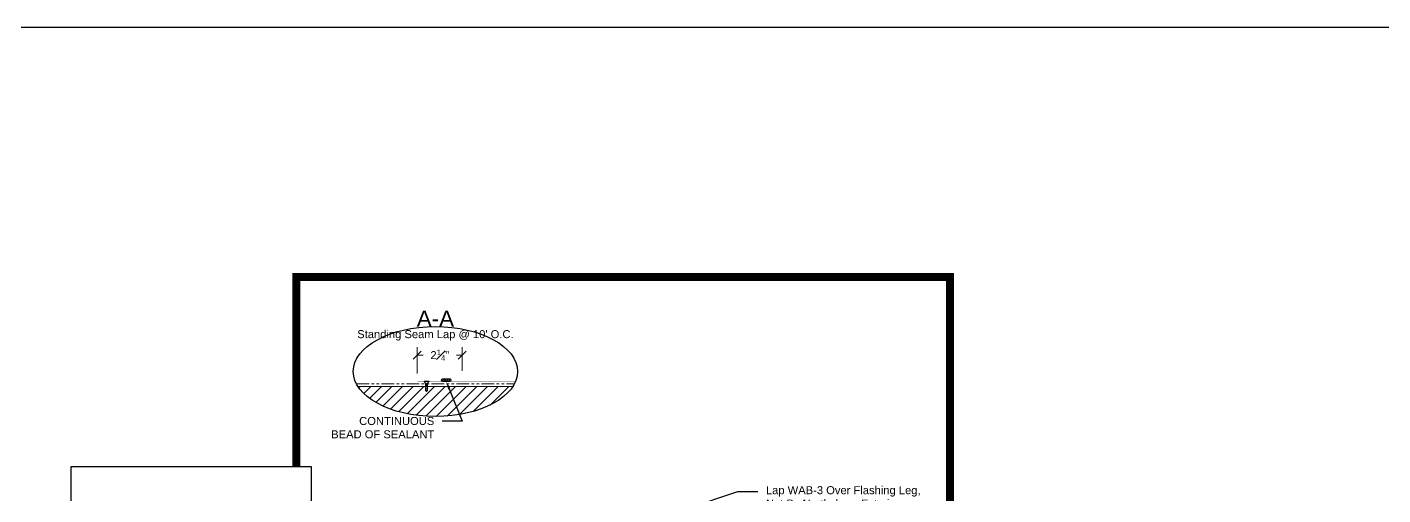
# Model space of a CAD drawing. Header units: inches. Extents: x -257 to 21868, y -296 to 108.
# Drawn here: x 58.1 to 125.9, y 34.6 to 58 of the extents above; entities that cross this region are included whole.
import ezdxf
from ezdxf import colors
from ezdxf.entities.mleader import LeaderData, LeaderLine
from ezdxf.enums import TextEntityAlignment as Align
from ezdxf.math import Vec2, Vec3

# ---------------------------------------------------------------- set-up
doc = ezdxf.new("R2010")
doc.units = ezdxf.units.IN
doc.header["$MEASUREMENT"] = 0
doc.linetypes.add('PHANTOM2', pattern=[1.25, 0.625, -0.125, 0.125, -0.125, 0.125, -0.125])
doc.layers.get('Defpoints').update_dxf_attribs({"color": 3})
doc.layers.add('NSE-Border', color=156, linetype='Continuous', plot=False)
for name, color, linetype, lineweight in [('NSE-Call-Outs', 171, 'Continuous', 13), ('NSE-Elev-Title', 51, 'Continuous', 40), ('nsm-Det-By_Others', 8, 'Continuous', 0), ('nsm-Det-Call_Outs', 51, 'Continuous', 9), ('nsm-Det-Dimensions', 51, 'Continuous', 9), ('nsm-Det-Hardware', 111, 'Continuous', 13), ('nsm-Det-Notes', 11, 'Continuous', 9), ('nsm-Det-Obj_02_Flashing', 2, 'Continuous', 18), ('nsm-Det-Sealant', 143, 'Continuous', 13), ('nsm-Det-Underlayment', 6, 'PHANTOM2', 13)]:
    doc.layers.add(name, color=color, linetype=linetype, lineweight=lineweight)
doc.layers.add('NSE-Detail Border', color=7, linetype='Continuous')
doc.styles.add('004 - NSSM - Standard', font='arial.ttf', dxfattribs={"height": 0.4})
doc.styles.add('008 - NSSM - Standard', font='arial.ttf', dxfattribs={"height": 0.8})
doc.styles.add('3_0-0_TEXT', font='simplex.shx', dxfattribs={"width": 0.7, "height": 0.375})
doc.dimstyles.new('$$$FASTENER$$$', dxfattribs={"dimtxt": 0.375, "dimasz": 0, "dimexe": 0, "dimexo": 0, "dimgap": 0, "dimtad": 0, "dimtih": 1, "dimtoh": 1, "dimdec": 4, "dimzin": 3, "dimdsep": 46, "dimlunit": 4, "dimtxsty": '3_0-0_TEXT', "dimblk": 'NONE', "dimcen": 0, "dimclrd": 256, "dimclre": 256, "dimclrt": 256, "dimadec": 0, "dimazin": 0, "dimtfac": 0.375, "dimtdec": 4, "dimtofl": 0, "dimtmove": 1, "dimatfit": 3, "dimldrblk": 'NONE', "dimfxl": 1, "dimtolj": 1, "dimtzin": 0, "dimarcsym": 0})
doc.dimstyles.new('004 - NSSM - Standard', dxfattribs={"dimtxt": 0.4, "dimasz": 0.2, "dimexe": 0.2, "dimexo": 0.2, "dimgap": 0.2, "dimtad": 0, "dimdec": 4, "dimzin": 3, "dimdsep": 46, "dimlunit": 4, "dimtxsty": '004 - NSSM - Standard', "dimblk": 'OBLIQUE', "dimcen": 0.2, "dimclrd": 256, "dimclre": 256, "dimclrt": 256, "dimadec": 0, "dimazin": 0, "dimtfac": 0.7, "dimtdec": 4, "dimtmove": 1, "dimatfit": 2, "dimfxl": 1, "dimtfill": 1, "dimtfillclr": 11, "dimfrac": 1, "dimtolj": 1, "dimtzin": 0, "dimlwd": 0, "dimlwe": 0, "dimarcsym": 0})

# ---------------------------------------------------------------- blocks, each defined once
blk = doc.blocks.new('*U11')
at = {"ltscale": 0.0625}
blk.add_wipeout([(8.172, 1.036), (0, 1.036), (0, 0), (8.172, 0)], dxfattribs=at)
at = {"layer": 'Defpoints'}
blk.add_circle((0.656, 0.567), 0.281, dxfattribs=at)
at = {"layer": 'NSE-Border', "ltscale": 0.0625, "const_width": 0.1}
blk.add_lwpolyline([(0, 0), (8.172, 0), (8.172, 11.312), (0, 11.312)], close=True, dxfattribs=at)
at = {"layer": 'NSE-Elev-Title'}
blk.add_line((0.938, 0.567), (7.797, 0.567), dxfattribs=at)
at = {"layer": 'Defpoints', "style": '008 - NSSM - Standard'}
blk.add_attdef('DETAIL_NUMBER', text='', height=0.163, dxfattribs=at).set_placement((0.656, 0.567), align=Align.MIDDLE_CENTER)
at = {"layer": 'NSE-Elev-Title', "style": '004 - NSSM - Standard'}
blk.add_text('ARCH REF:', height=0.1, dxfattribs=at).set_placement((1.386, 0.457), align=Align.MIDDLE_CENTER)
for tag, p in [('DETAIL_DESCRIPTION', (1, 0.629)), ('ARCH_REF', (1.804, 0.404))]:
    blk.add_attdef(tag, p, '', height=0.1, dxfattribs=at)
blk = doc.blocks.new('*U20')
blk.add_wipeout([(12, 4), (12, -24.975), (0, -24.975), (0, 4)])
at = {"layer": 'Defpoints', "transparency": 33554457}
blk.add_lwpolyline([(0, 4), (12, 4), (12, -24.975), (0, -24.975)], close=True, dxfattribs=at)
blk = doc.blocks.new('_Oblique')
at = {"color": 0, "linetype": 'ByBlock', "lineweight": -2}
blk.add_line((-0.5, -0.5), (0.5, 0.5), dxfattribs=at)
blk = doc.blocks.new('*D86')
at = {"layer": 'Defpoints', "color": 0, "transparency": 16777216}
for p in [(1.346, 1.568), (-0.904, 0.25), (1.346, 0.375)]:
    blk.add_point(p, dxfattribs=at)
at = {"layer": 'nsm-Det-Dimensions', "color": 51, "lineweight": 0, "transparency": 16777216}
for p, q in [((-0.904, 0.65), (-0.904, 1.968)), ((-0.904, 1.568), (-0.617, 1.568)), ((1.346, 1.568), (1.059, 1.568)), ((1.346, 0.775), (1.346, 1.968))]:
    blk.add_line(p, q, dxfattribs=at)
at = {"layer": 'nsm-Det-Dimensions', "color": 51, "lineweight": 0, "transparency": 16777216, "xscale": 0.4, "yscale": 0.4, "zscale": 0.4, "rotation": 180}
blk.add_blockref('_Oblique', (-0.904, 1.568), dxfattribs=at)
at = {"layer": 'nsm-Det-Dimensions', "color": 51, "lineweight": 0, "transparency": 16777216, "xscale": 0.4, "yscale": 0.4, "zscale": 0.4}
blk.add_blockref('_Oblique', (1.346, 1.568), dxfattribs=at)
at = {"layer": 'nsm-Det-Dimensions', "transparency": 16777216, "insert": (0.221, 1.568), "char_height": 0.4, "attachment_point": 5, "style": '004 - NSSM - Standard', "bg_fill": 3, "box_fill_scale": 1.25, "bg_fill_color": 256, "bg_fill_true_color": 13158600, "bg_fill_transparency": 0}
blk.add_mtext('\\A1;2{\\H0.7x;\\S1#4;}"', dxfattribs=at)
blk = doc.blocks.new('_None')
blk = doc.blocks.new('BUTYL')
at = {"layer": 'nsm-Det-Sealant'}
h = blk.add_hatch(dxfattribs=at)
h.set_pattern_fill('ANSI31', color=256, scale=0.5, style=0)
h.set_pattern_definition([(45, (0, -0.1875), (-0.044194, 0.044194), [])])
h.paths.add_polyline_path([(0.125, 0.1875, 1), (0, 0.1875), (0, -0.1875, 1), (0.125, -0.1875)])
for p, q in [((0, -0.1875), (0, 0.1875)), ((0.125, -0.1875), (0.125, 0.1875))]:
    blk.add_line(p, q, dxfattribs=at)
for centre, start, end in [((0.0625, 0.1875), 0, 180), ((0.0625, -0.1875), 180, 0)]:
    blk.add_arc(centre, 0.0625, start, end, dxfattribs=at)
blk = doc.blocks.new('Fasteners v1.4')
blk.add_lwpolyline([(0.035, -0.125), (0.035, 0.125), (0.052, 0.125), (0.052, -0.125)], close=True)
for points in [[(0.052, 0.11), (0.136, 0.05), (0.5, 0.05), (0.552, 0), (0.5, -0.05), (0.136, -0.05), (0.052, -0.11), (0.052, 0.11)], [(0.5, 0.05), (0.402, 0.029), (0.373, 0), (0.402, -0.029), (0.5, -0.05)], [(0.402, 0.029), (0.552, 0)]]:
    blk.add_leader(points, dimstyle='$$$FASTENER$$$')
at = {"has_arrowhead": 0}
for points in [[(0.143, 0.05), (0.148, 0.069), (0.184, -0.063), (0.187, -0.051)], [(0.175, 0.05), (0.18, 0.069), (0.215, -0.063), (0.218, -0.051)], [(0.206, 0.05), (0.211, 0.069), (0.246, -0.063), (0.25, -0.051)], [(0.237, 0.05), (0.242, 0.069), (0.278, -0.063), (0.281, -0.051)], [(0.136, 0), (0.153, -0.063), (0.156, -0.051)]]:
    blk.add_leader(points, dimstyle='$$$FASTENER$$$', dxfattribs=at)
blk = doc.blocks.new('SECTIONS')
at = {"layer": 'nsm-Det-By_Others'}
h = blk.add_hatch(dxfattribs=at)
h.set_pattern_fill('ANSI31', color=256, scale=3, style=0)
h.set_pattern_definition([(45, (-7.22105, -2.21855), (-0.265165, 0.265165), [])])
h.paths.add_polyline_path([(-3.87153, 0), (-3.82461, -0.06936), (-3.76912, -0.14322), (-3.70889, -0.21595), (-3.64398, -0.28746), (-3.57448, -0.35766), (-3.50048, -0.42647), (-3.42207, -0.4938), (-3.33935, -0.55956), (-3.25241, -0.62367), (-3.16138, -0.68605), (-3.06637, -0.74662), (-2.9675, -0.8053), (-2.86488, -0.86203), (-2.75865, -0.91672), (-2.64895, -0.96931), (-2.53591, -1.01974), (-2.41968, -1.06794), (-2.3004, -1.11384), (-2.17822, -1.1574), (-2.05329, -1.19856), (-1.92578, -1.23726), (-1.79584, -1.27345), (-1.66364, -1.3071), (-1.52934, -1.33815), (-1.39311, -1.36658), (-1.25513, -1.39233), (-1.11557, -1.41539), (-0.9746, -1.43572), (-0.83241, -1.45329), (-0.68916, -1.46809), (-0.54505, -1.48009), (-0.40025, -1.48929), (-0.25494, -1.49566), (-0.10932, -1.4992), (0.03644, -1.49991), (0.18216, -1.49779), (0.32765, -1.49283), (0.47272, -1.48504), (0.6172, -1.47444), (0.7609, -1.46104), (0.90365, -1.44485), (1.04525, -1.4259), (1.18554, -1.4042), (1.32433, -1.37979), (1.46145, -1.3527), (1.59674, -1.32295), (1.73001, -1.2906), (1.8611, -1.25567), (1.98985, -1.21822), (2.11609, -1.17828), (2.23966, -1.13592), (2.36041, -1.09118), (2.47819, -1.04412), (2.59284, -0.9948), (2.70423, -0.94328), (2.81221, -0.88963), (2.91665, -0.83391), (3.01741, -0.7762), (3.11437, -0.71657), (3.2074, -0.65508), (3.2964, -0.59183), (3.38124, -0.52688), (3.46182, -0.46033), (3.53804, -0.39225), (3.6098, -0.32273), (3.67701, -0.25186), (3.73959, -0.17973), (3.79746, -0.10642), (3.85055, -0.03204), (3.87105, 0)])
blk.add_line((-3.87172, 0), (3.87172, 0), dxfattribs=at)
at = {"layer": 'nsm-Det-Underlayment'}
blk.add_line((-3.94497, 0.125), (3.94497, 0.125), dxfattribs=at)
at = {"layer": 'nsm-Det-Notes', "style": '004 - NSSM - Standard'}
for s, height, p in [('A-A', 0.8, (0, 3)), ("Standing Seam Lap @ 10' O.C.", 0.4, (0, 2.41779))]:
    blk.add_text(s, height=height, dxfattribs=at).set_placement(p, align=Align.CENTER)
at = {"layer": 'nsm-Det-Dimensions'}
dim = blk.add_linear_dim(base=(1.34605, 1.56818), p1=(-0.90395, 0.25), p2=(1.34605, 0.375), dimstyle='004 - NSSM - Standard', dxfattribs=at)
dim.commit()
dim.dimension.update_dxf_attribs({"geometry": '*D86', "text_midpoint": (0.22105, 1.56818), "dimtype": 128})
at = {"layer": 'Defpoints'}
blk.add_ellipse((0, 0.75), major_axis=(4.10658, 0), ratio=0.54790118, dxfattribs=at)
at = {"layer": 'nsm-Det-Obj_02_Flashing', "const_width": 0.01}
for points in [[(-4.04914, 0.375), (1.34605, 0.375)], [(-0.90395, 0.25), (4.0039, 0.25)]]:
    blk.add_lwpolyline(points, dxfattribs=at)
at = {"layer": 'nsm-Det-Hardware', "rotation": 270}
blk.add_blockref('Fasteners v1.4', (-0.44509, 0.30161), dxfattribs=at)
at = {"layer": 'nsm-Det-Sealant', "rotation": 90}
blk.add_blockref('BUTYL', (0.54335, 0.25), dxfattribs=at)
at = {"layer": 'nsm-Det-Call_Outs'}
ml = blk.add_multileader_mtext('Standard', dxfattribs=at)
ml.set_content('CONTINUOUS\\PBEAD OF SEALANT', color=256, style='004 - NSSM - Standard')
ml.set_leader_properties(color=51)
ml.build(insert=Vec2(0, 0))
ml.multileader.update_dxf_attribs({"dogleg_length": 1, "arrow_head_size": 0.4})
ctx = ml.context
ctx.base_point, ctx.char_height, ctx.arrow_head_size, ctx.landing_gap_size, ctx.plane_origin = Vec3(-5.55926, -1.72738), 0.4, 0.4, 0.4, Vec3(0.92332, 0.3108)
ctx.text_align_type = 2
notes = []
notes.append((ctx, [(1, (1, 1, 0), (1.34334, -1.72738), (-1, 0), 1, [(0, [(0.54335, 0.25)], 0, [])])]))
ctx.mtext.insert, ctx.mtext.alignment, ctx.mtext.flow_direction = Vec3(-0.05666, -1.52397), 3, 5
for ctx, leaders in notes:
    for number, flags, end, landing, length, lines in leaders:
        leader = LeaderData()
        leader.index, (leader.has_last_leader_line, leader.has_dogleg_vector, leader.attachment_direction) = number, flags
        leader.last_leader_point, leader.dogleg_vector, leader.dogleg_length = Vec3(end), Vec3(landing), length
        for number, points, colour, breaks in lines:
            line = LeaderLine()
            line.index, line.vertices, line.color, line.breaks = number, Vec3.list(points), colors.encode_raw_color(colour), breaks
            leader.lines.append(line)
        ctx.leaders.append(leader)

msp = doc.modelspace()

# ---------------------------------------------------------------- block references
at = {"layer": 'NSE-Detail Border', "xscale": 4, "yscale": 4, "zscale": 4}
msp.add_blockref('*U11', (71.60623, 0.25), dxfattribs=at).add_auto_attribs({'DETAIL_DESCRIPTION': 'CMU AT GRADE', 'ARCH_REF': '9/A432', 'DETAIL_NUMBER': '02'})

# ---------------------------------------------------------------- next in the draw order: linework, layer by layer
at = {"layer": 'Defpoints'}
msp.add_lwpolyline([(-20.05002, 58), (555.94998, 58), (555.94998, -11.75), (-20.05002, -11.75)], close=True, dxfattribs=at)

# ---------------------------------------------------------------- next in the draw order: block references
for name, p in [('SECTIONS', (78.56009, 40.02618)), ('*U20', (60.34874, 32.02789))]:
    msp.add_blockref(name, p)

# ---------------------------------------------------------------- next in the draw order: leaders
at = {"layer": 'NSE-Call-Outs'}
ml = msp.add_multileader_mtext('Standard', dxfattribs=at)
ml.set_content('Lap WAB-3 Over Flashing Leg, Not By Northshore Exteriors', color=256, style='004 - NSSM - Standard')
ml.set_leader_properties(color=256)
ml.build(insert=Vec2(0, 0))
ml.multileader.update_dxf_attribs({"dogleg_length": 1, "arrow_head_size": 0.4})
ctx = ml.context
ctx.base_point, ctx.char_height, ctx.arrow_head_size, ctx.landing_gap_size, ctx.plane_origin = Vec3(94.68587, 34.78175), 0.4, 0.4, 0.4, Vec3(81.62948, 30.74652)
notes = []
notes.append((ctx, [(0, (1, 1, 0), (93.68587, 34.78175), (1, 0), 1, [(0, [(81.62948, 30.74652)], 0, [])])]))
ctx.mtext.insert, ctx.mtext.width, ctx.mtext.flow_direction = Vec3(95.08587, 35.04055), 8, 5
ctx.mtext.has_bg_fill, ctx.mtext.bg_color, ctx.mtext.bg_scale_factor, ctx.mtext.bg_transparency, ctx.mtext.use_window_bg_color = 1, -1027028792, 1.5, 0, 1
for ctx, leaders in notes:
    for number, flags, end, landing, length, lines in leaders:
        leader = LeaderData()
        leader.index, (leader.has_last_leader_line, leader.has_dogleg_vector, leader.attachment_direction) = number, flags
        leader.last_leader_point, leader.dogleg_vector, leader.dogleg_length = Vec3(end), Vec3(landing), length
        for number, points, colour, breaks in lines:
            line = LeaderLine()
            line.index, line.vertices, line.color, line.breaks = number, Vec3.list(points), colors.encode_raw_color(colour), breaks
            leader.lines.append(line)
        ctx.leaders.append(leader)

doc.saveas('drawing.dxf')
